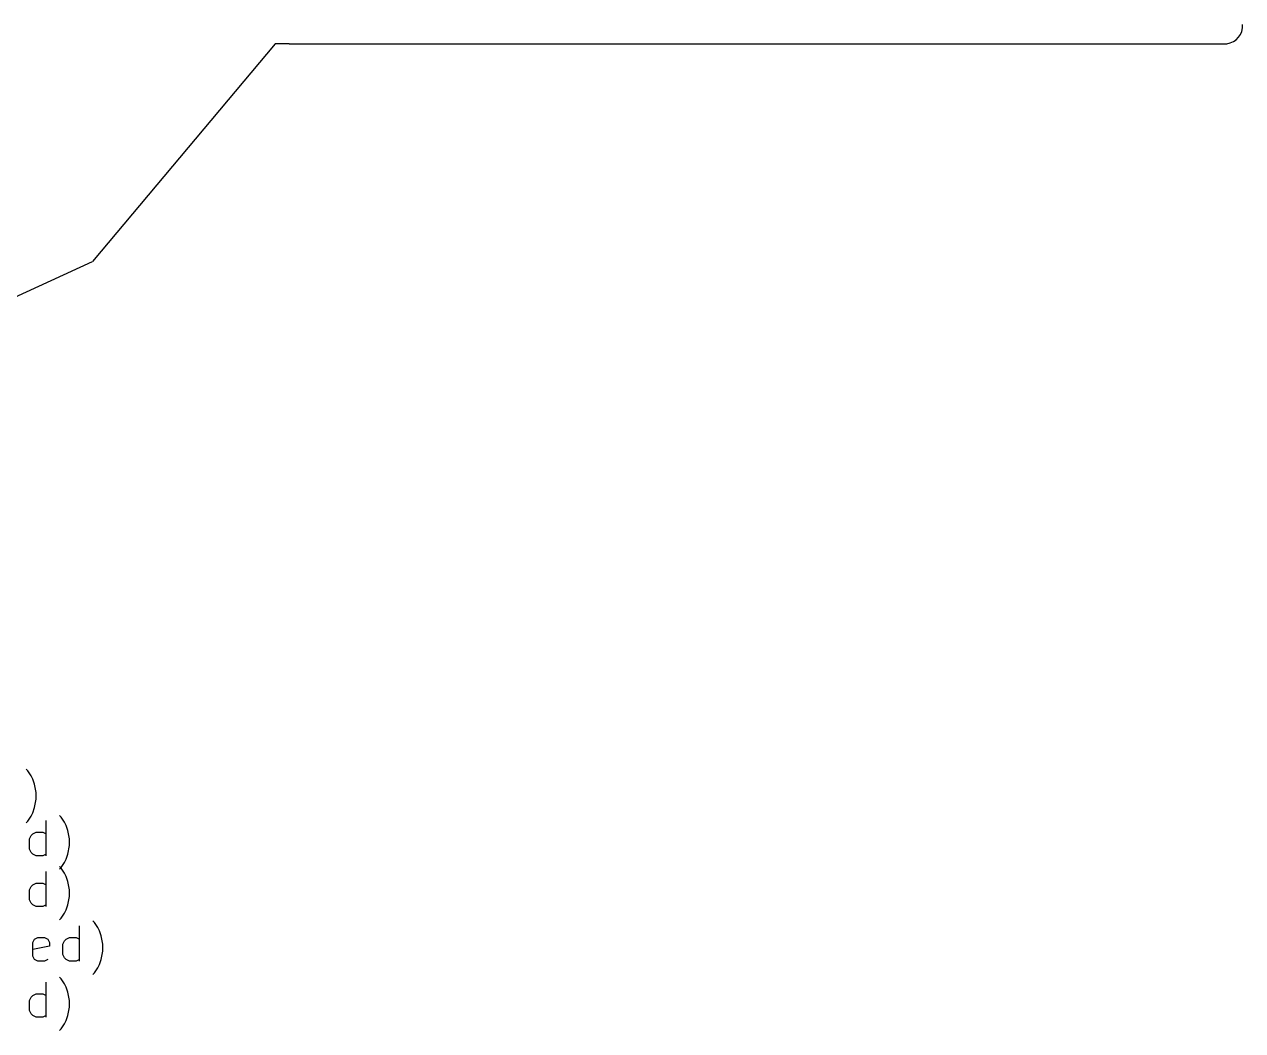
# Model space of a CAD drawing. Extents: x 80 to 219, y -169 to -27.
# Drawn here: x 149.9 to 219.3, y -169.1 to -111.8 of the extents above; entities that cross this region are included whole.
import ezdxf

# ---------------------------------------------------------------- set-up
doc = ezdxf.new("R2010")
doc.units = 0
doc.layers.add('BLACK', color=7, linetype='CONTINUOUS')

msp = doc.modelspace()

# ---------------------------------------------------------------- linework, layer by layer
at = {"layer": 'BLACK', "linetype": 'CONTINUOUS'}
for p, q in [((164.1822, -112.9361), (153.7822, -125.3361)), ((164.9822, -112.9361), (164.1822, -112.9361)), ((164.9822, -112.9361), (169.9822, -112.9361)), ((169.9822, -112.9361), (218.3822, -112.9361)), ((114.7822, -143.2361), (153.7822, -125.3361)), ((150.087593, -154.346528), (149.992355, -154.25129)), ((150.278069, -154.632243), (150.087593, -154.346528)), ((150.373307, -154.822719), (150.278069, -154.632243)), ((150.468545, -155.108433), (150.373307, -154.822719)), ((150.563783, -155.584624), (150.468545, -155.108433)), ((150.468545, -156.441767), (150.563783, -155.965576)), ((150.563783, -155.965576), (150.563783, -155.584624)), ((150.278069, -156.917957), (150.373307, -156.727481)), ((150.373307, -156.727481), (150.468545, -156.441767)), ((149.992355, -157.298909), (150.087593, -157.203671)), ((150.087593, -157.203671), (150.278069, -156.917957)), ((151.135212, -159.177005), (151.135212, -157.177005)), ((151.992355, -156.986528), (151.897117, -156.89129)), ((152.182831, -157.272243), (151.992355, -156.986528)), ((152.278069, -157.462719), (152.182831, -157.272243)), ((152.373307, -157.748433), (152.278069, -157.462719)), ((150.182831, -158.224624), (150.278069, -158.034147)), ((150.278069, -158.034147), (150.373307, -157.938909)), ((150.373307, -157.938909), (150.563783, -157.843671)), ((150.563783, -157.843671), (150.944736, -157.843671)), ((150.944736, -157.843671), (151.135212, -157.938909)), ((152.468545, -158.224624), (152.373307, -157.748433)), ((150.182831, -158.796052), (150.182831, -158.224624)), ((150.278069, -158.986528), (150.182831, -158.796052)), ((152.373307, -159.081767), (152.468545, -158.605576)), ((152.468545, -158.605576), (152.468545, -158.224624)), ((150.373307, -159.081767), (150.278069, -158.986528)), ((150.563783, -159.177005), (150.373307, -159.081767)), ((150.944736, -159.177005), (150.563783, -159.177005)), ((151.135212, -159.081767), (150.944736, -159.177005)), ((151.992355, -159.843671), (152.182831, -159.557957)), ((152.182831, -159.557957), (152.278069, -159.367481)), ((152.278069, -159.367481), (152.373307, -159.081767)), ((151.135212, -162.077005), (151.135212, -160.077005)), ((151.992355, -159.886528), (151.897117, -159.79129)), ((151.897117, -159.938909), (151.992355, -159.843671)), ((152.182831, -160.172243), (151.992355, -159.886528)), ((152.278069, -160.362719), (152.182831, -160.172243)), ((150.182831, -161.124624), (150.278069, -160.934147)), ((150.278069, -160.934147), (150.373307, -160.838909)), ((150.373307, -160.838909), (150.563783, -160.743671)), ((150.563783, -160.743671), (150.944736, -160.743671)), ((150.944736, -160.743671), (151.135212, -160.838909)), ((152.373307, -160.648433), (152.278069, -160.362719)), ((152.468545, -161.124624), (152.373307, -160.648433)), ((150.182831, -161.696052), (150.182831, -161.124624)), ((152.373307, -161.981767), (152.468545, -161.505576)), ((152.468545, -161.505576), (152.468545, -161.124624)), ((150.278069, -161.886528), (150.182831, -161.696052)), ((150.373307, -161.981767), (150.278069, -161.886528)), ((150.563783, -162.077005), (150.373307, -161.981767)), ((150.944736, -162.077005), (150.563783, -162.077005)), ((151.135212, -161.981767), (150.944736, -162.077005)), ((152.182831, -162.457957), (152.278069, -162.267481)), ((152.278069, -162.267481), (152.373307, -161.981767)), ((151.897117, -162.838909), (151.992355, -162.743671)), ((151.992355, -162.743671), (152.182831, -162.457957)), ((153.897117, -162.986528), (153.801879, -162.89129)), ((154.087593, -163.272243), (153.897117, -162.986528)), ((153.039974, -165.177005), (153.039974, -163.177005)), ((154.182831, -163.462719), (154.087593, -163.272243)), ((154.278069, -163.748433), (154.182831, -163.462719)), ((154.373307, -164.224624), (154.278069, -163.748433)), ((150.373307, -164.129386), (150.468545, -163.938909)), ((150.373307, -164.89129), (150.373307, -164.129386)), ((151.325688, -164.319862), (150.373307, -164.510338)), ((150.468545, -163.938909), (150.659021, -163.843671)), ((150.659021, -163.843671), (151.039974, -163.843671)), ((151.039974, -163.843671), (151.23045, -163.938909)), ((151.23045, -163.938909), (151.325688, -164.129386)), ((151.325688, -164.129386), (151.325688, -164.319862)), ((152.087593, -164.224624), (152.182831, -164.034147)), ((152.087593, -164.796052), (152.087593, -164.224624)), ((152.182831, -164.034147), (152.278069, -163.938909)), ((152.278069, -163.938909), (152.468545, -163.843671)), ((152.468545, -163.843671), (152.849498, -163.843671)), ((152.849498, -163.843671), (153.039974, -163.938909)), ((154.373307, -164.605576), (154.373307, -164.224624)), ((150.468545, -165.081767), (150.373307, -164.89129)), ((150.659021, -165.177005), (150.468545, -165.081767)), ((151.23045, -165.081767), (151.039974, -165.177005)), ((152.182831, -164.986528), (152.087593, -164.796052)), ((152.278069, -165.081767), (152.182831, -164.986528)), ((152.468545, -165.177005), (152.278069, -165.081767)), ((153.039974, -165.081767), (152.849498, -165.177005)), ((154.182831, -165.367481), (154.278069, -165.081767)), ((154.278069, -165.081767), (154.373307, -164.605576)), ((151.039974, -165.177005), (150.659021, -165.177005)), ((152.849498, -165.177005), (152.468545, -165.177005)), ((153.897117, -165.843671), (154.087593, -165.557957)), ((154.087593, -165.557957), (154.182831, -165.367481)), ((151.135212, -168.377005), (151.135212, -166.377005)), ((151.992355, -166.186528), (151.897117, -166.09129)), ((152.182831, -166.472243), (151.992355, -166.186528)), ((152.278069, -166.662719), (152.182831, -166.472243)), ((153.801879, -165.938909), (153.897117, -165.843671)), ((150.278069, -167.234147), (150.373307, -167.138909)), ((150.373307, -167.138909), (150.563783, -167.043671)), ((150.563783, -167.043671), (150.944736, -167.043671)), ((150.944736, -167.043671), (151.135212, -167.138909)), ((152.373307, -166.948433), (152.278069, -166.662719)), ((152.468545, -167.424624), (152.373307, -166.948433)), ((150.182831, -167.424624), (150.278069, -167.234147)), ((150.182831, -167.996052), (150.182831, -167.424624)), ((152.373307, -168.281767), (152.468545, -167.805576)), ((152.468545, -167.805576), (152.468545, -167.424624)), ((150.278069, -168.186528), (150.182831, -167.996052)), ((150.373307, -168.281767), (150.278069, -168.186528)), ((150.563783, -168.377005), (150.373307, -168.281767)), ((150.944736, -168.377005), (150.563783, -168.377005)), ((151.135212, -168.281767), (150.944736, -168.377005)), ((152.182831, -168.757957), (152.278069, -168.567481)), ((152.278069, -168.567481), (152.373307, -168.281767)), ((151.897117, -169.138909), (151.992355, -169.043671)), ((151.992355, -169.043671), (152.182831, -168.757957))]:
    msp.add_line(p, q, dxfattribs=at)
at = {"layer": 'BLACK'}
msp.add_arc((218.2822, -111.9361), 1.004986, -84.28939552, 5.71060448, dxfattribs=at)

doc.saveas('drawing.dxf')
